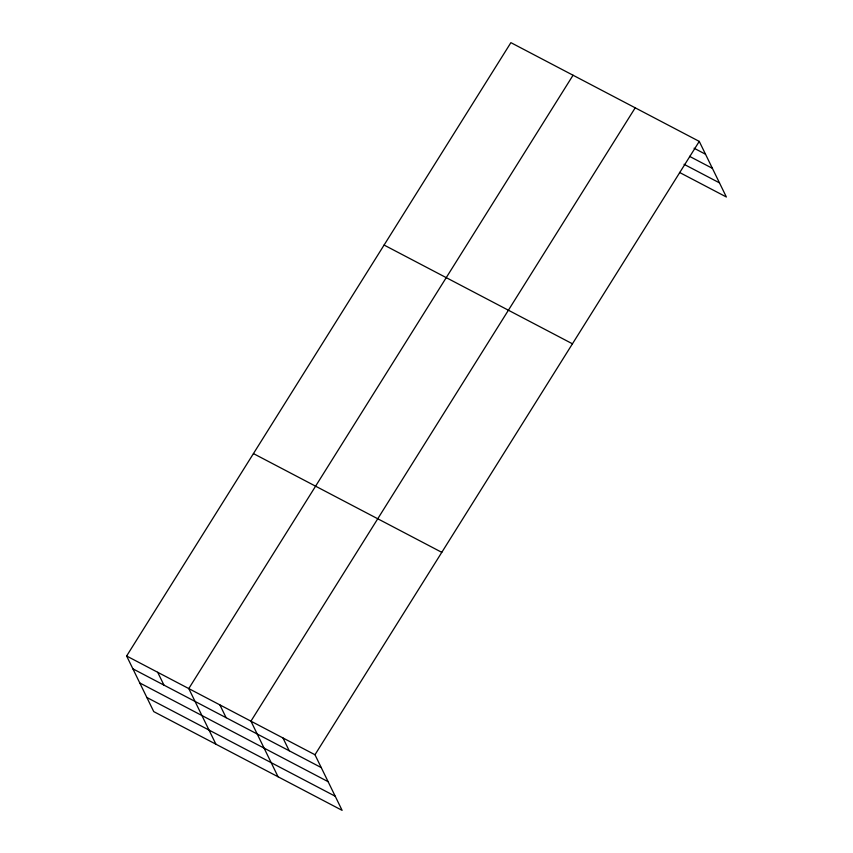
<?xml version="1.0" encoding="UTF-8"?>
<svg xmlns="http://www.w3.org/2000/svg" width="853" height="853" viewBox="0 0 853 853"><rect width="100%" height="100%" fill="white"/><g stroke="black" fill="none" stroke-linecap="round" stroke-linejoin="round"><path stroke-width="1.28" d="M126.628 656L314.981 754.745L342.106 810.35L153.743 711.605L126.628 656L510.894 42.65L699.257 141.395L726.372 197L679.489 172.423M573.056 75.235L188.78 688.584L215.905 744.189M635.208 107.819L250.942 721.169L278.067 776.774M314.981 754.745L699.257 141.395M694.075 148.219L705.506 154.222M689.523 156.344L712.394 168.34M684.042 164.298L719.495 182.883M384.085 245.056L572.448 343.802M253.437 453.593L441.79 552.339M132.876 668.827L321.24 767.572M139.764 682.944L328.128 781.689M146.865 697.487L335.218 796.233M282.961 737.952L289.22 750.779M219.861 704.877L226.12 717.704M157.698 672.292L163.957 685.119"/></g></svg>
